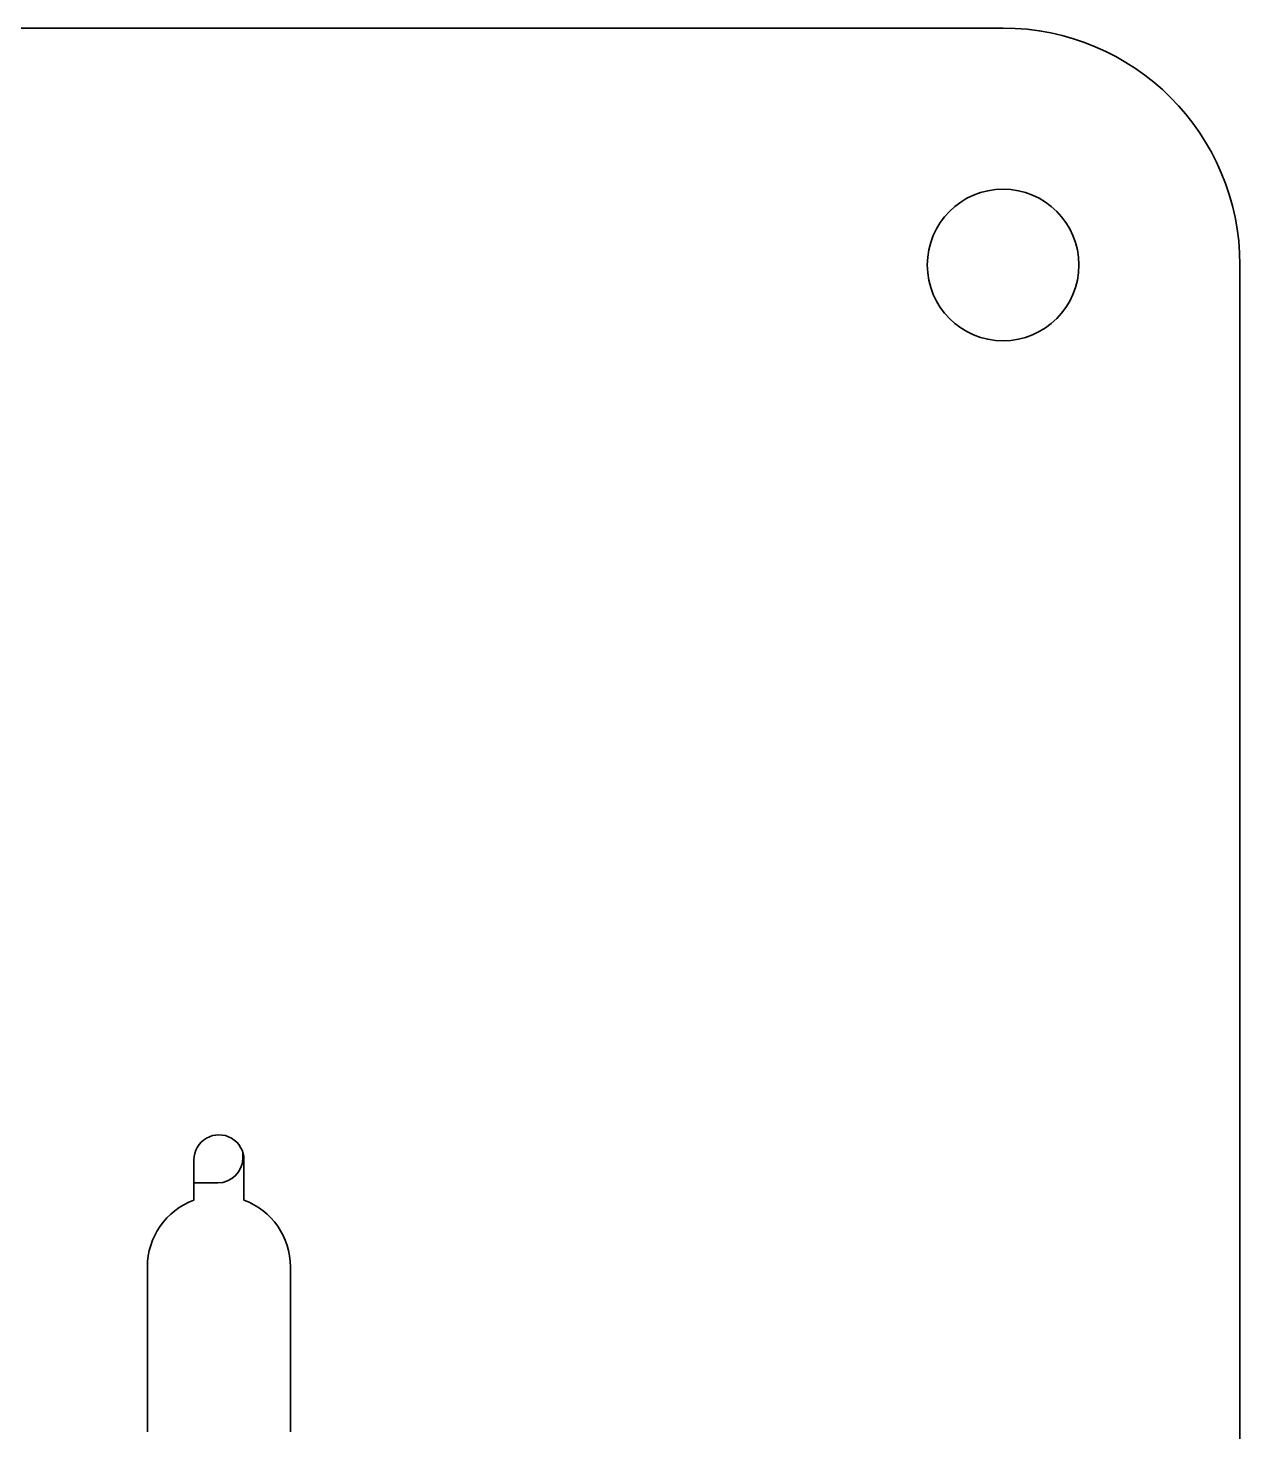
# Model space of a CAD drawing. Extents: x 321 to 837, y 218 to 648.
# Drawn here: x 680.96 to 706.55, y 335.21 to 364.84 of the extents above; entities that cross this region are included whole.
import ezdxf

# ---------------------------------------------------------------- set-up
doc = ezdxf.new("R2010")
doc.units = 0

msp = doc.modelspace()

# ---------------------------------------------------------------- linework, layer by layer
at = {"color": 7, "lineweight": 35}
for p, q in [((701.549, 364.841), (645.169, 364.841)), ((706.549, 294.081), (706.549, 359.841))]:
    msp.add_line(p, q, dxfattribs=at)
at = {"color": 7, "lineweight": 35, "ltscale": 0.000276184}
msp.add_line((686.116, 364.841), (686.105, 364.841), dxfattribs=at)
at = {"color": 7, "lineweight": 35, "ltscale": 0.269382}
msp.add_line((701.549, 364.841), (690.773, 364.841), dxfattribs=at)
at = {"color": 7, "lineweight": 35, "ltscale": 0.00276}
msp.add_line((685.5, 340.998), (685.5, 341.109), dxfattribs=at)
at = {"color": 7, "lineweight": 35, "ltscale": 0.021223}
for p, q in [((684.465, 340.954), (684.465, 340.105)), ((685.523, 340.105), (685.523, 340.954))]:
    msp.add_line(p, q, dxfattribs=at)
at = {"color": 7, "lineweight": 35, "ltscale": 0.012292}
msp.add_line((684.465, 340.469), (684.956, 340.469), dxfattribs=at)
at = {"color": 7, "lineweight": 35, "ltscale": 0.000326821}
msp.add_line((684.956, 340.469), (684.969, 340.468), dxfattribs=at)
at = {"color": 7, "lineweight": 35, "ltscale": 0.087057}
for p, q in [((683.483, 338.695), (683.483, 335.213)), ((686.504, 335.213), (686.504, 338.695))]:
    msp.add_line(p, q, dxfattribs=at)
at = {"color": 7, "lineweight": 35}
msp.add_circle((701.549, 359.841), 1.6, dxfattribs=at)
for centre, radius, start, end in [((701.549, 359.841), 5, 0, 90), ((684.994, 340.954), 0.529, 359.9852, 180.0424), ((684.969, 340.998), 0.531, 270.0081, 359.9847), ((684.99, 338.692), 1.507, 110.3851, 179.8722), ((684.998, 338.692), 1.507, 0.1293, 69.6157)]:
    msp.add_arc(centre, radius, start, end, dxfattribs=at)

doc.saveas('drawing.dxf')
